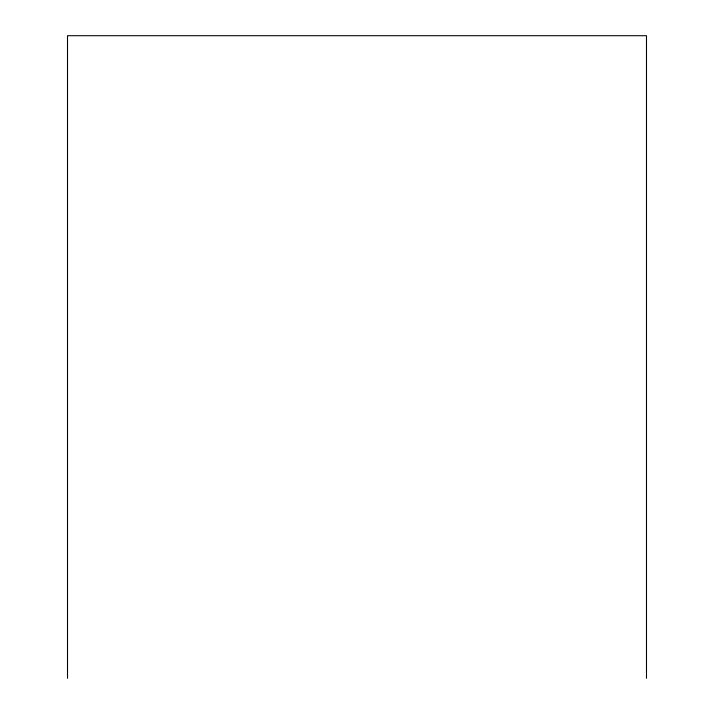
<?xml version="1.0" encoding="UTF-8"?>
<svg xmlns="http://www.w3.org/2000/svg" width="714" height="714" viewBox="0 0 714 714"><rect width="100%" height="100%" fill="white"/><g stroke="black" fill="none" stroke-linecap="round" stroke-linejoin="round"><path stroke-width="1.07" d="M646.491 678.3L646.491 35.7L67.509 35.7L67.509 678.3"/></g></svg>
